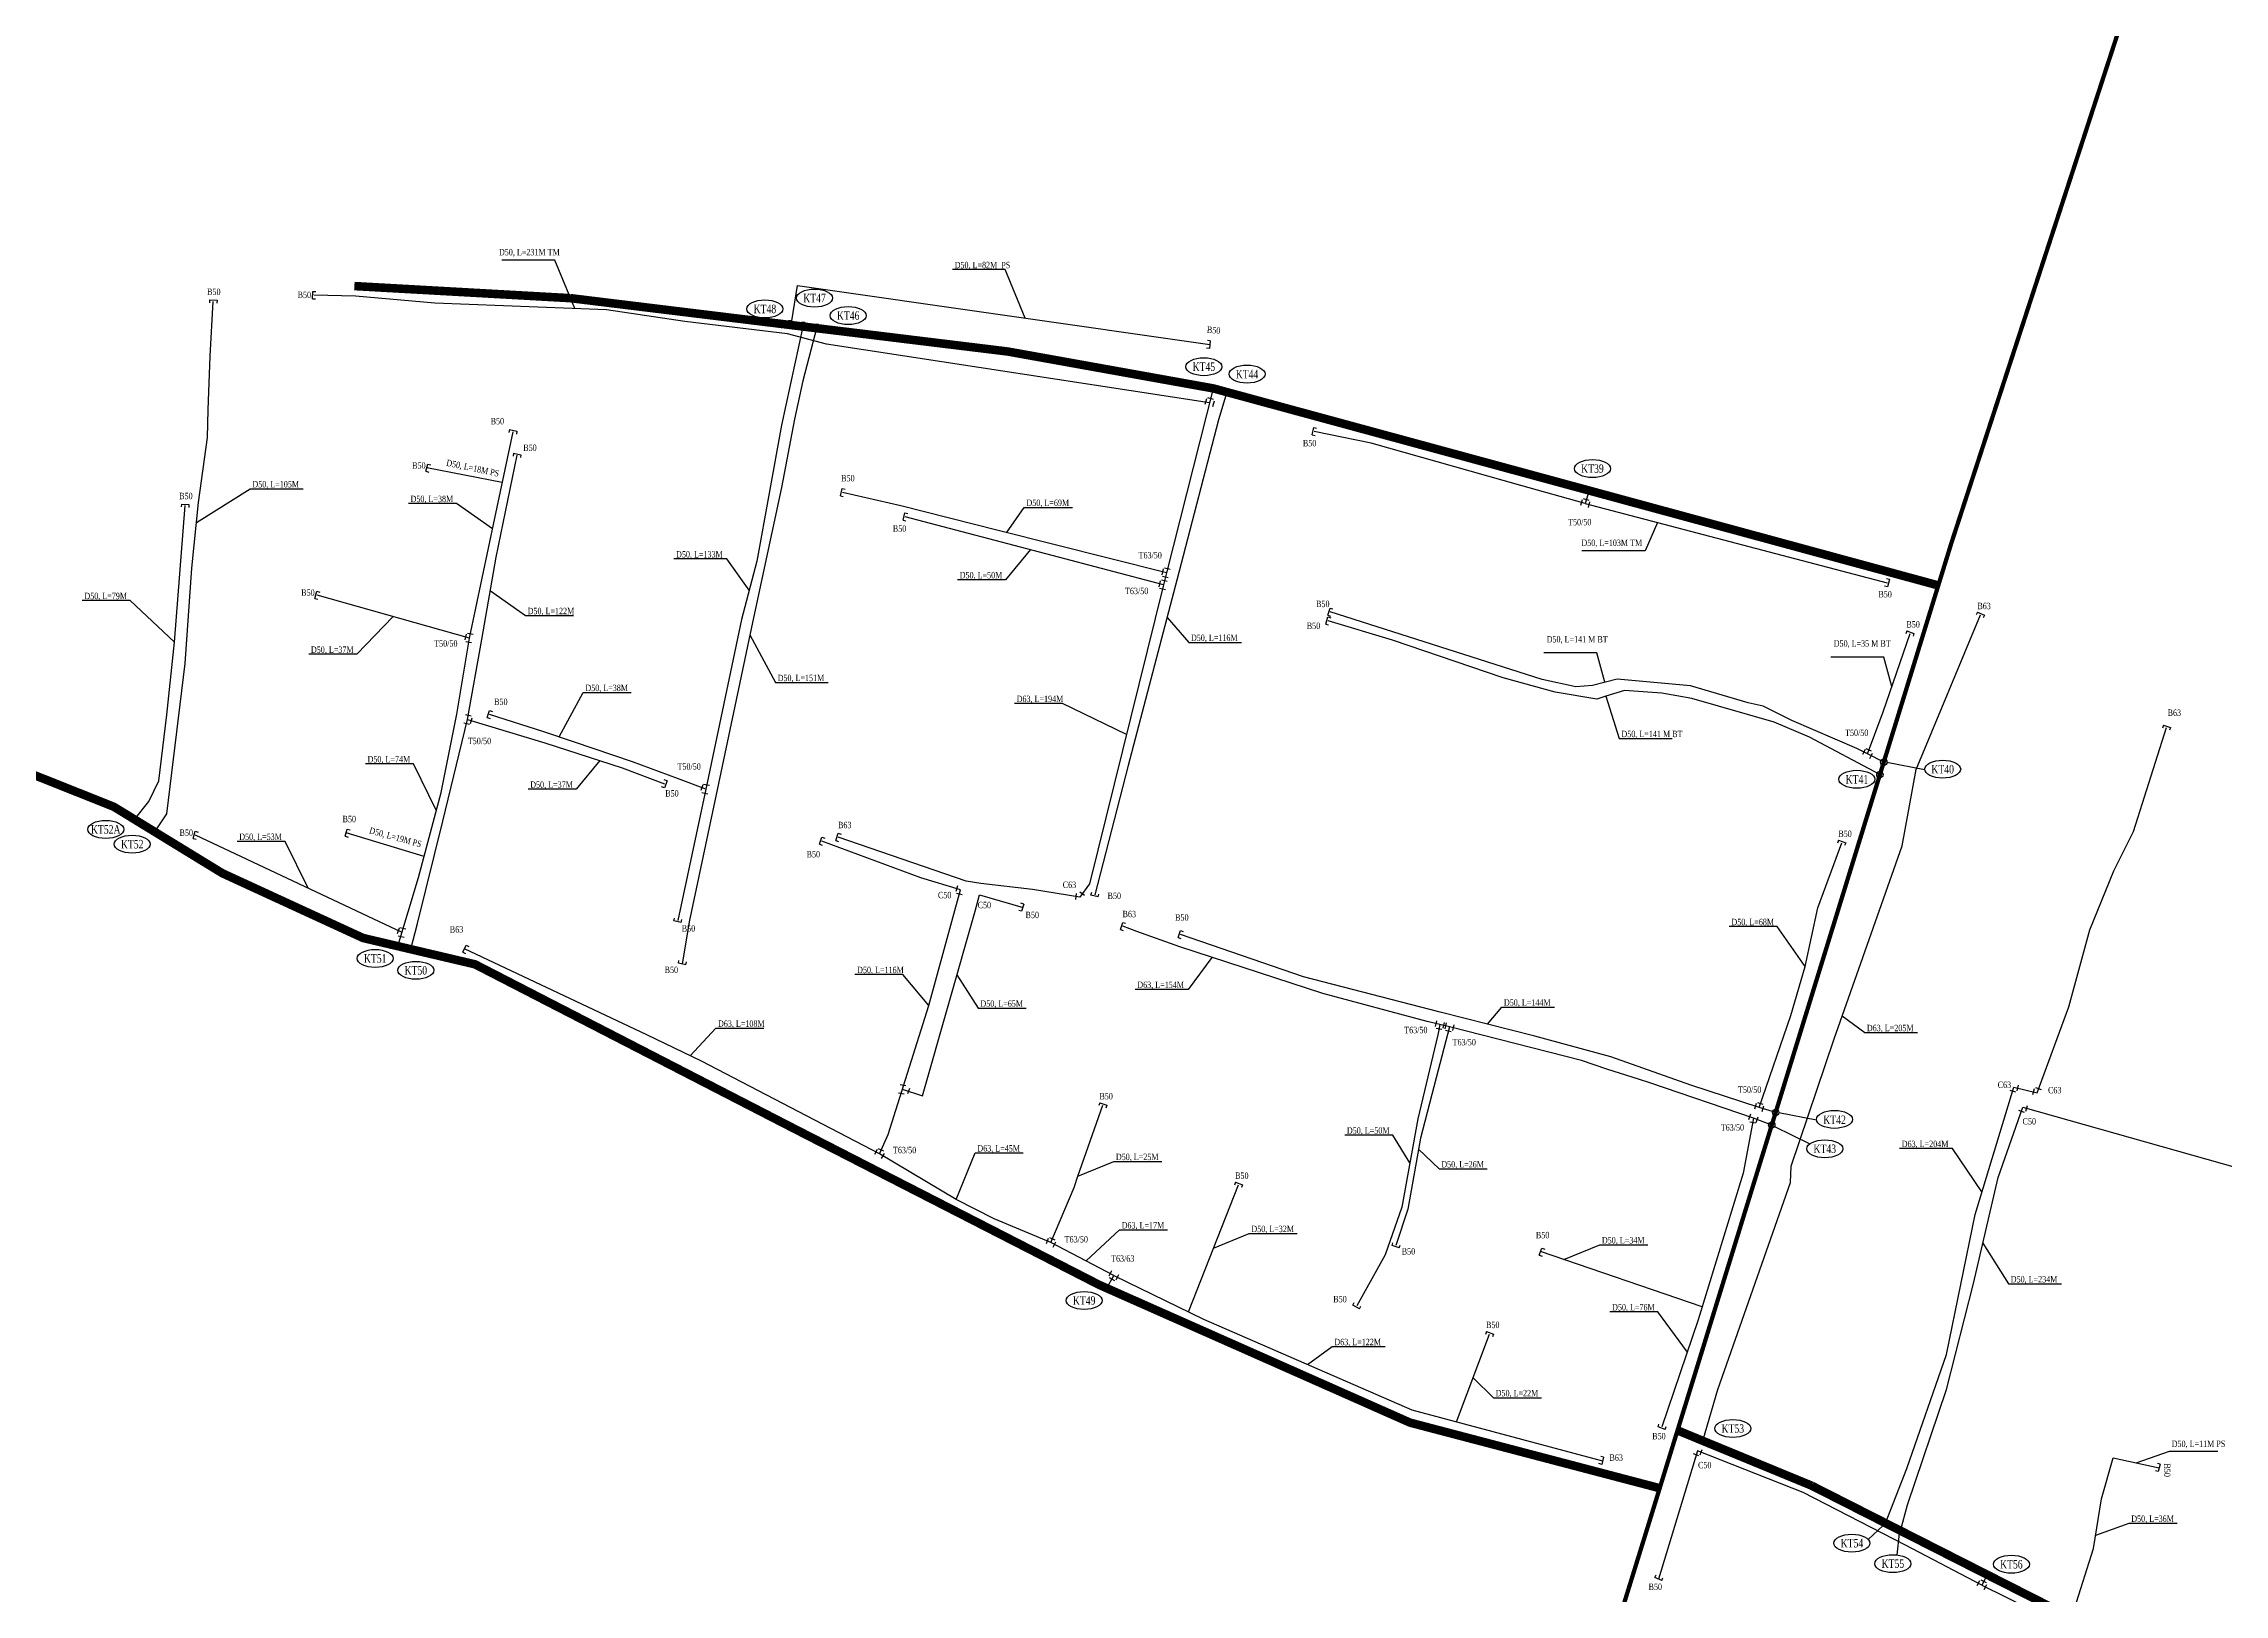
# Model space of a CAD drawing. Extents: x 549410 to 552487, y 2341005 to 2344743.
# Drawn here: x 550336 to 550847, y 2343529 to 2343892 of the extents above; entities that cross this region are included whole.
import ezdxf
from ezdxf.enums import TextEntityAlignment as Align

# ---------------------------------------------------------------- set-up
doc = ezdxf.new("R2010")
doc.units = 0
doc.header["$MEASUREMENT"] = 0
doc.linetypes.add('DASHED', pattern=[0.75, 0.5, -0.25])
for name, color, linetype in [('160', 5, 'DASHED'), ('225', 5, 'DASHED'), ('315', 5, 'DASHED'), ('50', 2, 'Continuous'), ('63', 1, 'Continuous'), ('90', 5, 'DASHED'), ('ten dai khoi thuy', 210, 'Continuous'), ('Text D-L', 7, 'Continuous'), ('Text phu kien', 2, 'Continuous')]:
    doc.layers.add(name, color=color, linetype=linetype)
doc.styles.add('Text', font='vntimeh.shx', dxfattribs={"width": 0.75, "bigfont": 'vn.shx'})
doc.styles.add('TextNode', font='vntimeh1.shx', dxfattribs={"width": 0.7, "bigfont": 'vn.shx'})

# ---------------------------------------------------------------- blocks, each defined once
blk = doc.blocks.new('bit')
at = {"color": 3, "linetype": 'Continuous'}
for points in [[(-0.3, -0.88), (-0.3, 0.88)], [(-0.3, 0.88), (0.39, 0.88)], [(-0.3, -0.88), (0.39, -0.88)]]:
    blk.add_lwpolyline(points, dxfattribs=at)
blk = doc.blocks.new('pt')
at = {"color": 3, "linetype": 'Continuous'}
blk.add_line((0.96, -0.69), (0.96, 0.69), dxfattribs=at)
blk = doc.blocks.new('Daudai')
at = {"layer": 'ten dai khoi thuy', "color": 3}
blk.add_circle((0, 0), 0.75, dxfattribs=at)

msp = doc.modelspace()

# ---------------------------------------------------------------- linework, layer by layer
at = {"layer": '160', "ltscale": 10, "const_width": 2}
for points in [[(550719.1, 2343567.21), (550750.53, 2343554.26)], [(550750.53, 2343554.26), (550813.18, 2343522.47), (550870.21, 2343499.62), (550924.94, 2343479.54), (550978.82, 2343449.85), (550993.6, 2343442.83), (551015.71, 2343436.81), (551040.48, 2343433.27), (551063.59, 2343431.5), (551101.23, 2343429.92), (551185.6, 2343423.61), (551236.26, 2343418.28), (551298.61, 2343422.47), (551387.64, 2343402.42), (551517.97, 2343366.04), (551550.82, 2343353.91), (551572.38, 2343332.04)]]:
    msp.add_lwpolyline(points, dxfattribs=at)
at = {"layer": '225', "ltscale": 10, "const_width": 2}
msp.add_lwpolyline([(550714.93, 2343553.67), (550656.44, 2343569.03), (550583.62, 2343601.31), (550512.49, 2343637.74), (550437.43, 2343676.39), (550411.2, 2343682.56), (550378.24, 2343697.73), (550352.8, 2343713.31), (550018.41, 2343846.44), (549942.84, 2343871.48)], dxfattribs=at)
at = {"layer": '315', "color": 6, "ltscale": 10, "const_width": 1}
msp.add_lwpolyline([(551034.23, 2344742.31), (551035.22, 2344707.64), (551028.55, 2344696.61), (551031.81, 2344612.49), (551037.5, 2344448.91), (551039.08, 2344427.06), (551037.68, 2344409.44), (551032.34, 2344391.13), (551003.22, 2344321.63), (550935.24, 2344170.05), (550883.64, 2344074.56), (550876.18, 2344059.8), (550783.23, 2343775.03), (550713.27, 2343548.31), (550697.22, 2343496.46), (550617.71, 2342998.78)], dxfattribs=at)
at = {"layer": '50'}
for points in [[(550519.78, 2343821.64), (550510.65, 2343824.08), (550486.6, 2343826.95), (550468.24, 2343829.74), (550427.97, 2343831.31), (550409.43, 2343832.9), (550399.69, 2343833.16)], [(550365.27, 2343711.65), (550369.49, 2343746.83), (550371.12, 2343769.16), (550372.65, 2343784.59), (550374.77, 2343799.77), (550374.89, 2343806.32), (550375.39, 2343818.88), (550376.11, 2343831.7)], [(550517.5, 2343825.69), (550514.2, 2343813.09), (550512.22, 2343804.14), (550509.19, 2343788.06), (550502.43, 2343756.49), (550494.16, 2343717.24), (550487.57, 2343686.31)], [(550514.29, 2343826.1), (550509.23, 2343802.71), (550503.42, 2343770.87), (550499.81, 2343757.19), (550491.45, 2343717.45)], [(550609.5, 2343807.95), (550519.78, 2343821.64)], [(550613.55, 2343810.44), (550611.61, 2343803.98), (550602.31, 2343768.17), (550590.42, 2343722.97), (550582.63, 2343692.68)], [(550436.11, 2343752.83), (550442.05, 2343780.89), (550446.32, 2343801.17)], [(550697.49, 2343784.31), (550682.36, 2343788.59), (550647.33, 2343798.51), (550633.99, 2343801.22)], [(550435.67, 2343733.74), (550439.02, 2343752.48), (550442.4, 2343771.74), (550447.26, 2343795.66)], [(550599.38, 2343768.1), (550559.97, 2343778), (550537.14, 2343783.81), (550523.51, 2343786.95)], [(550698.4, 2343787.38), (550697.49, 2343784.31)], [(550361.04, 2343714.55), (550363.39, 2343719.38), (550365.22, 2343734.83), (550367.03, 2343751.84), (550369.51, 2343783.86)], [(550697.49, 2343784.31), (550768.21, 2343765.73)], [(550598.69, 2343765.28), (550572.65, 2343772.2), (550538.19, 2343781.23)], [(550436.11, 2343752.83), (550400.45, 2343762.87)], [(550766.51, 2343720.84), (550750.02, 2343729.63), (550741.71, 2343733.15), (550722.48, 2343738.7), (550715.42, 2343739.91), (550706.71, 2343740.52), (550702.33, 2343739.18), (550700.21, 2343738.48), (550690.44, 2343740.15), (550678.24, 2343743.5), (550652.33, 2343752.36), (550637.23, 2343756.87)], [(550763.58, 2343725.7), (550761.13, 2343726.96), (550745.85, 2343733.54), (550739.17, 2343736.89), (550735.64, 2343737.63), (550722.17, 2343741.62), (550704.96, 2343743.23), (550699.18, 2343741.75), (550695.28, 2343741.43), (550687.41, 2343743.09), (550637.73, 2343758.93)], [(550419.36, 2343680.64), (550424.15, 2343696.72), (550429.53, 2343716.66), (550433.15, 2343735.03), (550436.11, 2343752.83)], [(550763.58, 2343725.7), (550767.28, 2343735.58), (550773.56, 2343753.91)], [(550422.39, 2343679.93), (550423.94, 2343685.98), (550429.85, 2343709.95), (550435.67, 2343733.74)], [(550435.67, 2343733.74), (550453.78, 2343728.27), (550471.91, 2343722.46), (550481.81, 2343718.68)], [(550491.45, 2343717.45), (550484.87, 2343719.89), (550474.28, 2343723.86), (550460.7, 2343728.46), (550453.55, 2343730.88), (550440.85, 2343734.94)], [(550767.41, 2343723.74), (550763.58, 2343725.7)], [(550491.45, 2343717.45), (550484.92, 2343686.68)], [(550357.69, 2343710.31), (550361.04, 2343714.55)], [(550362.44, 2343707.4), (550365.27, 2343711.65)], [(550551.16, 2343693.83), (550541.83, 2343696.66), (550518.67, 2343705.23)], [(550738.23, 2343642.84), (550745.63, 2343664.41), (550748.98, 2343675.87), (550751.96, 2343689.66), (550757.56, 2343704.87)], [(550532.16, 2343631.99), (550534.16, 2343636.56), (550543.7, 2343666.78), (550551.16, 2343693.83)], [(550487.57, 2343686.31), (550485.93, 2343676.44)], [(550738.23, 2343642.84), (550722.23, 2343648.11), (550703.44, 2343654.69), (550685.65, 2343659.55), (550663.47, 2343665.18), (550631.52, 2343673.48), (550602.66, 2343683.41)], [(550663.39, 2343662.3), (550662.98, 2343659.85), (550658.26, 2343640.19), (550654.53, 2343619.53), (550650.64, 2343608.33), (550643.96, 2343596.38)], [(550665.69, 2343661.76), (550662.53, 2343649.81), (550658.93, 2343635.7), (550655.95, 2343619.07), (550653.15, 2343610.5)], [(550572.33, 2343611.19), (550577.73, 2343624.1), (550578.66, 2343626.75), (550584.52, 2343643.38)], [(550736.88, 2343640.32), (550734.44, 2343627.46), (550723.95, 2343593.08), (550715.46, 2343568.01)], [(550742.09, 2343641.7), (550738.23, 2343642.84)], [(550771.32, 2343543.71), (550773, 2343549.75), (550782.12, 2343576.78), (550788.46, 2343601.62), (550794.2, 2343626.44), (550799.96, 2343642.91)], [(550799.96, 2343642.91), (550925.73, 2343607.4)], [(550604.51, 2343595.01), (550616.29, 2343624.76)], [(550724.89, 2343596.15), (550687.04, 2343609.09)], [(550723.75, 2343562.46), (550714.62, 2343532.39)], [(550790.4, 2343530.95), (550772.52, 2343540.34), (550748.54, 2343552.65), (550723.75, 2343562.46)], [(550812.11, 2343525.47), (550816.53, 2343539.54), (550818.44, 2343551.21), (550821.18, 2343560.78)], [(550791.66, 2343533.39), (550790.4, 2343530.95)], [(550790.4, 2343530.95), (550812.69, 2343519.96), (550849.53, 2343505.07), (550889.8, 2343490.3)]]:
    msp.add_lwpolyline(points, dxfattribs=at)
at = {"layer": '50', "color": 1}
for points in [[(550511.61, 2343827.14), (550512.96, 2343835.44), (550609.57, 2343821.56)], [(550443.81, 2343789.26), (550426.15, 2343792.73)], [(550420.32, 2343683.87), (550371.95, 2343706.63)], [(550425.48, 2343701.65), (550407.26, 2343707.23)], [(550537.49, 2343647.12), (550542.25, 2343645.57), (550554.55, 2343688.85), (550555.57, 2343692.64), (550565.8, 2343689.68)], [(550667.33, 2343569.2), (550675.07, 2343589.79)], [(550821.18, 2343560.78), (550831.93, 2343558.43)]]:
    msp.add_lwpolyline(points, dxfattribs=at)
at = {"layer": '63', "color": 6}
for points in [[(550610.35, 2343811.31), (550599.38, 2343768.1)], [(550599.38, 2343768.1), (550598.69, 2343765.28)], [(550598.69, 2343765.28), (550581.35, 2343695.25), (550579.1, 2343692.14)], [(550725.06, 2343564.8), (550728.58, 2343576.82), (550745.6, 2343625.29), (550745.72, 2343629.08), (550755.76, 2343658.95), (550771.7, 2343704.19), (550775.03, 2343722.04), (550790.05, 2343758.26)], [(550803.37, 2343646.29), (550810.73, 2343666.4), (550815.68, 2343684.47), (550821.34, 2343698.31), (550825.87, 2343707.53), (550833.65, 2343731.85)], [(550579.1, 2343692.14), (550567.98, 2343693.9), (550555.89, 2343695.31), (550552.45, 2343695.87), (550522.5, 2343706.16)], [(550663.39, 2343662.3), (550660.45, 2343663), (550636.05, 2343669.52), (550602.48, 2343680.49), (550592.43, 2343684.07), (550589.16, 2343685.3), (550589.16, 2343685.3), (550589.16, 2343685.3), (550589.16, 2343685.3)], [(550532.16, 2343631.99), (550490.47, 2343653.71), (550477.66, 2343659.85), (550434.94, 2343680.06)], [(550665.69, 2343661.76), (550663.39, 2343662.3)], [(550736.88, 2343640.32), (550712.6, 2343648.64), (550710.21, 2343649.44), (550702.56, 2343651.83), (550696.63, 2343653.85), (550665.69, 2343661.76)], [(550767.85, 2343545.47), (550772.78, 2343558.28), (550782.11, 2343584.97), (550788.8, 2343617.78), (550797.86, 2343647.64)], [(550797.86, 2343647.64), (550803.37, 2343646.29)], [(550741.18, 2343638.75), (550736.88, 2343640.32)], [(550572.33, 2343611.19), (550559.06, 2343616.81), (550550.13, 2343621.31), (550532.16, 2343631.99)], [(550587.04, 2343603.53), (550572.33, 2343611.19)], [(550585.43, 2343600.5), (550587.04, 2343603.53)], [(550587.04, 2343603.53), (550608.06, 2343593.28), (550656.83, 2343571.99), (550701.56, 2343560.1)]]:
    msp.add_lwpolyline(points, dxfattribs=at)
at = {"layer": '90', "ltscale": 10, "const_width": 2}
for points in [[(550459.78, 2343832.45), (550409.16, 2343835.28)], [(550780.1, 2343765.18), (550610.35, 2343811.31), (550562.22, 2343819.95), (550459.78, 2343832.45)]]:
    msp.add_lwpolyline(points, dxfattribs=at)
at = {"layer": 'ten dai khoi thuy', "color": 3, "linetype": 'ByBlock'}
for points in [[(550768.16, 2343723.74), (550776.99, 2343722.04)], [(550742.84, 2343641.7), (550751.68, 2343640)], [(550741.83, 2343638.38), (550750.06, 2343634.33)], [(550767.3, 2343544.96), (550763.78, 2343541.67)], [(550771.03, 2343543.02), (550770.47, 2343538.04)]]:
    msp.add_lwpolyline(points, dxfattribs=at)
for centre in [(550516.95, 2343832.47), (550505.33, 2343829.93), (550524.83, 2343828.37), (550608.15, 2343816.39), (550618.26, 2343814.66), (550699.17, 2343792.53), (550761.12, 2343719.74), (550781.21, 2343722.11), (550350.92, 2343708), (550357.12, 2343704.54), (550414.04, 2343677.77), (550423.55, 2343674.99), (550755.89, 2343640.07), (550753.59, 2343633.18), (550580.11, 2343597.64), (550732.05, 2343567.66), (550759.95, 2343540.79), (550769.55, 2343535.99), (550797.3, 2343535.86)]:
    msp.add_ellipse(centre, major_axis=(-4.22, 0), ratio=0.497929, dxfattribs=at)
at = {"layer": 'Text D-L', "color": 9}
for points in [[(550460.78, 2343830.03), (550456.11, 2343841.38), (550443.73, 2343841.38)], [(550566.3, 2343827.78), (550561.64, 2343839.13), (550549.26, 2343839.13)], [(550372.18, 2343779.87), (550384.77, 2343787.78), (550397.14, 2343787.78)], [(550441.53, 2343778.44), (550433.07, 2343784.34), (550421.82, 2343784.34)], [(550561.95, 2343777.51), (550566.09, 2343783.44), (550577.34, 2343783.44)], [(550714.38, 2343779.87), (550711.49, 2343773.27), (550696.65, 2343773.27)], [(550567.52, 2343773.54), (550561.7, 2343766.49), (550550.45, 2343766.49)], [(550501.61, 2343764.03), (550496.38, 2343771.36), (550484.01, 2343771.36)], [(550367.03, 2343751.84), (550356.67, 2343761.61), (550345.42, 2343761.61)], [(550441.02, 2343763.9), (550449.24, 2343758.08), (550460.49, 2343758.08)], [(550418.28, 2343757.85), (550409.73, 2343749.03), (550398.48, 2343749.03)], [(550599.54, 2343757.62), (550604.62, 2343751.82), (550617, 2343751.82)], [(550501.81, 2343753.58), (550507.8, 2343742.4), (550520.18, 2343742.4)], [(550702.07, 2343742.49), (550700.17, 2343749.33), (550687.8, 2343749.33)], [(550769.31, 2343741.51), (550767.41, 2343748.35), (550755.03, 2343748.35)], [(550457.12, 2343729.67), (550462.77, 2343740.07), (550474.02, 2343740.07)], [(550590.02, 2343730.27), (550575.04, 2343737.5), (550563.79, 2343737.5)], [(550702.33, 2343739.18), (550705.46, 2343729.28), (550717.84, 2343729.28)], [(550428.37, 2343712.37), (550423, 2343723.35), (550411.75, 2343723.35)], [(550466.69, 2343724.13), (550461.1, 2343717.41), (550449.85, 2343717.41)], [(550398.31, 2343694.23), (550392.94, 2343705.2), (550381.69, 2343705.2)], [(550748.98, 2343675.87), (550742.47, 2343685.23), (550731.22, 2343685.23)], [(550610.02, 2343678.02), (550604.44, 2343670.52), (550592.06, 2343670.52)], [(550543.7, 2343666.78), (550537.67, 2343674), (550526.42, 2343674)], [(550550.32, 2343673.96), (550555.3, 2343666.13), (550566.55, 2343666.13)], [(550674.56, 2343662.36), (550677.93, 2343666.37), (550690.3, 2343666.37)], [(550487.8, 2343654.99), (550493.83, 2343661.42), (550505.08, 2343661.42)], [(550757.63, 2343664.29), (550762.95, 2343660.4), (550775.32, 2343660.4)], [(550656.4, 2343629.86), (550652.4, 2343636.4), (550641.15, 2343636.4)], [(550550.13, 2343621.31), (550554.59, 2343632.21), (550565.84, 2343632.21)], [(550578.66, 2343626.75), (550587.04, 2343630.2), (550598.29, 2343630.2)], [(550658.46, 2343633.09), (550663.26, 2343628.47), (550674.51, 2343628.47)], [(550790.41, 2343623.11), (550783.5, 2343633.24), (550771.12, 2343633.24)], [(550580.55, 2343606.91), (550588.38, 2343614.18), (550599.63, 2343614.18)], [(550610.4, 2343609.88), (550618.78, 2343613.33), (550630.03, 2343613.33)], [(550692.49, 2343607.23), (550700.88, 2343610.67), (550712.13, 2343610.67)], [(550790.65, 2343611.09), (550796.65, 2343601.54), (550809.02, 2343601.54)], [(550721.4, 2343585.55), (550714.52, 2343594.98), (550703.27, 2343594.98)], [(550632.44, 2343582.64), (550638.21, 2343586.84), (550650.58, 2343586.84)], [(550671.2, 2343579.5), (550676, 2343574.87), (550687.25, 2343574.87)], [(550826.55, 2343559.6), (550834.38, 2343562.35), (550845.63, 2343562.35)], [(550817.05, 2343542.7), (550824.88, 2343545.45), (550836.13, 2343545.45)]]:
    msp.add_lwpolyline(points, dxfattribs=at)

# ---------------------------------------------------------------- block references
at = {"layer": '50'}
for name, p, rotation in [('bit', (550399.69, 2343833.16), 358.4942316252885), ('bit', (550376.11, 2343831.7), 266.7751350083797), ('bit', (550609.27, 2343821.59), 174.5162164716029), ('pt', (550609.5, 2343807.95), 164.1897818520066), ('pt', (550609.5, 2343807.95), 73.46567556391705), ('pt', (550609.5, 2343807.95), 345.2837847622277), ('bit', (550446.32, 2343801.17), 258.1008677060034), ('bit', (550633.99, 2343801.22), 348.5339093250618), ('bit', (550426.44, 2343792.65), 344.2697644187226), ('bit', (550447.26, 2343795.66), 258.5072520427202), ('bit', (550523.51, 2343786.95), 347.0265715690586), ('bit', (550369.51, 2343783.86), 265.5675817182977), ('bit', (550538.19, 2343781.23), 345.317221823266), ('pt', (550697.49, 2343784.31), 164.1897818520066), ('pt', (550697.49, 2343784.31), 73.46567556391705), ('pt', (550697.49, 2343784.31), 345.2837847622277), ('pt', (550599.38, 2343768.1), 165.8895995737414), ('pt', (550599.38, 2343768.1), 256.0922204885064), ('pt', (550599.38, 2343768.1), 75.75565050107443), ('bit', (550768.21, 2343765.73), 165.2839367935077), ('bit', (550400.45, 2343762.87), 344.2697644187226), ('pt', (550598.69, 2343765.28), 165.1324077052925), ('pt', (550598.69, 2343765.28), 256.0922204885064), ('pt', (550598.69, 2343765.28), 76.09237254014698), ('bit', (550637.23, 2343756.87), 343.3456501437574), ('bit', (550637.73, 2343758.93), 342.3172774468095), ('bit', (550790.05, 2343758.26), 247.4791202303516), ('pt', (550436.11, 2343752.83), 164.2699164798851), ('pt', (550436.11, 2343752.83), 260.5606599143504), ('pt', (550436.11, 2343752.83), 78.05804614156081), ('bit', (550773.56, 2343753.91), 251.0801402046589), ('bit', (550440.85, 2343734.94), 342.2552152324799), ('pt', (550435.67, 2343733.74), 256.2490716912319), ('pt', (550435.67, 2343733.74), 79.88304626896732), ('pt', (550435.67, 2343733.74), 343.2017639351901), ('bit', (550833.65, 2343731.85), 252.2573268137646), ('pt', (550763.58, 2343725.7), 152.8261650072128), ('pt', (550763.58, 2343725.7), 69.50665804570133), ('pt', (550763.58, 2343725.7), 332.8260129809829), ('bit', (550481.81, 2343718.68), 159.1244596359998), ('pt', (550491.45, 2343717.45), 159.6489078807146), ('pt', (550491.45, 2343717.45), 258.0321238573753), ('pt', (550491.45, 2343717.45), 78.11033947843008), ('bit', (550371.95, 2343706.63), 344.2697644187226), ('bit', (550407.54, 2343707.15), 344.2697644187226), ('bit', (550518.67, 2343705.23), 339.6929875306826), ('bit', (550522.5, 2343706.16), 341.0310586968438), ('bit', (550757.56, 2343704.87), 249.7697972349274), ('pt', (550551.16, 2343693.83), 163.1641184673219), ('pt', (550551.16, 2343693.83), 254.5884893629166), ('bit', (550565.42, 2343689.76), 163.814031047866), ('pt', (550579.1, 2343692.14), 170.9800236478346), ('pt', (550579.1, 2343692.14), 54.21497071254054), ('bit', (550582.63, 2343692.68), 75.57590045318307), ('pt', (550420.32, 2343683.87), 159.6489078807146), ('pt', (550420.32, 2343683.87), 78.11033947843008), ('bit', (550484.92, 2343686.68), 77.97530774048423), ('bit', (550589.16, 2343685.3), 341.0310586968438), ('pt', (550420.32, 2343683.87), 258.0321238573753), ('bit', (550435.21, 2343679.93), 334.5414128964396), ('bit', (550602.66, 2343683.41), 341.0099809407026), ('bit', (550485.98, 2343676.74), 78.0322758940808), ('pt', (550663.39, 2343662.3), 166.7462494371791), ('pt', (550663.39, 2343662.3), 260.5456001352521), ('pt', (550663.39, 2343662.3), 346.7460974057713), ('pt', (550665.69, 2343661.76), 166.7462494371791), ('pt', (550665.69, 2343661.76), 255.205355593979), ('pt', (550665.69, 2343661.76), 345.6638490489132), ('pt', (550537.49, 2343647.12), 258.0321238573753), ('pt', (550537.49, 2343647.12), 78.11033947843008), ('pt', (550539.87, 2343646.34), 159.6489078807146), ('bit', (550584.52, 2343643.38), 250.6009147422713), ('pt', (550738.23, 2343642.84), 71.08384547666988), ('pt', (550797.86, 2343647.64), 253.1272917649), ('pt', (550797.86, 2343647.64), 346.2456500854848), ('pt', (550803.37, 2343646.29), 166.245802120782), ('pt', (550803.37, 2343646.29), 69.89394339830544), ('pt', (550736.88, 2343640.32), 161.0814644872707), ('pt', (550736.88, 2343640.32), 259.2447277094529), ('pt', (550738.23, 2343642.84), 161.7404257196702), ('pt', (550736.88, 2343640.32), 340.0068662631151), ('pt', (550738.23, 2343642.84), 343.5739629507016), ('pt', (550799.96, 2343642.91), 250.7552829076949), ('pt', (550799.96, 2343642.91), 344.1329651965851), ('pt', (550532.16, 2343631.99), 152.4777425865269), ('pt', (550532.16, 2343631.99), 66.43867648994227), ('pt', (550532.16, 2343631.99), 329.2889539593272), ('bit', (550616.29, 2343624.76), 250.6009147422713), ('pt', (550572.33, 2343611.19), 157.0406270891858), ('pt', (550572.33, 2343611.19), 67.29637909884966), ('pt', (550572.33, 2343611.19), 332.4835791771004), ('bit', (550653.15, 2343610.5), 71.91590205124939), ('bit', (550687.32, 2343608.99), 339.1065322049969), ('pt', (550587.04, 2343603.53), 152.4837312246714), ('pt', (550587.04, 2343603.53), 334.0026174282542), ('pt', (550587.04, 2343603.53), 242.0018859641787), ('bit', (550643.96, 2343596.38), 60.79127510317236), ('bit', (550675.07, 2343589.79), 250.6009147422713), ('bit', (550715.46, 2343568.01), 71.30476508049068), ('pt', (550723.75, 2343562.46), 338.6209510612329), ('bit', (550701.27, 2343560.18), 165.0048843614676), ('pt', (550723.75, 2343562.46), 247.9841313292443), ('bit', (550831.64, 2343558.51), 164.0089581193922), ('bit', (550714.73, 2343532.67), 67.98428335454417), ('pt', (550790.4, 2343530.95), 152.291004002819), ('pt', (550790.4, 2343530.95), 62.91980544708395), ('pt', (550790.4, 2343530.95), 333.7481381453646)]:
    msp.add_blockref(name, p, dxfattribs=dict(at, rotation=rotation))
at = {"layer": 'ten dai khoi thuy'}
for p in [(550511.24, 2343826.49), (550514.29, 2343826.1), (550517.5, 2343825.69), (550610.35, 2343811.31), (550613.55, 2343810.44), (550698.4, 2343787.38), (550766.51, 2343720.84), (550767.41, 2343723.74), (550357.69, 2343710.31), (550362.44, 2343707.4), (550419.36, 2343680.64), (550422.39, 2343679.93), (550741.18, 2343638.75), (550742.09, 2343641.7), (550585.43, 2343600.5), (550725.06, 2343564.8), (550767.85, 2343545.47), (550771.32, 2343543.71), (550791.66, 2343533.39)]:
    msp.add_blockref('Daudai', p, dxfattribs=at)

# ---------------------------------------------------------------- texts
at = {"layer": 'ten dai khoi thuy', "color": 2, "style": 'TextNode', "width": 0.75}
for s, p in [('kt47', (550516.95, 2343832.47)), ('kt48', (550505.33, 2343829.93)), ('kt46', (550524.83, 2343828.37)), ('kt45', (550608.15, 2343816.39)), ('kt44', (550618.26, 2343814.66)), ('kt39', (550699.17, 2343792.53)), ('kt41', (550761.12, 2343719.74)), ('kt40', (550781.21, 2343722.11)), ('kt52A', (550350.92, 2343708)), ('kt52', (550357.12, 2343704.54)), ('kt51', (550414.04, 2343677.77)), ('kt50', (550423.55, 2343674.99)), ('kt42', (550755.89, 2343639.98)), ('kt43', (550753.59, 2343633.18)), ('kt49', (550580.11, 2343597.64)), ('kt53', (550732.05, 2343567.66)), ('kt54', (550759.95, 2343540.79)), ('kt55', (550769.55, 2343535.99)), ('kt56', (550797.3, 2343535.86))]:
    msp.add_text(s, height=2, dxfattribs=at).set_placement(p, align=Align.MIDDLE)
at = {"layer": 'Text D-L', "color": 1, "style": 'Text', "width": 0.75}
for s, p in [('D50, L=231m tm', (550443.03, 2343842.04)), ('D50, L=82m  ps', (550549.76, 2343839.01)), ('D50, L=105m', (550385.27, 2343787.66)), ('D50, L=38m', (550422.32, 2343784.22)), ('D50, L=69m', (550566.59, 2343783.32)), ('D50, L=133m', (550484.51, 2343771.24)), ('D50, L=103m tm', (550696.58, 2343773.95)), ('D50, L=50m', (550550.95, 2343766.37)), ('D50, L=79m', (550345.92, 2343761.49)), ('D50, L=122m', (550449.74, 2343757.96)), ('D50, L=116m', (550605.12, 2343751.7)), ('D50, L=141 m bt', (550688.44, 2343751.34)), ('D50, L=35 m bt', (550755.68, 2343750.37)), ('D50, L=38m', (550463.27, 2343739.95)), ('D50, L=151m', (550508.3, 2343742.28)), ('D63, L=194m', (550564.29, 2343737.38)), ('D50, L=141 m bt', (550705.96, 2343729.16)), ('D50, L=37m', (550450.35, 2343717.29)), ('D50, L=53m', (550382.19, 2343705.08)), ('D50, L=68m', (550731.72, 2343685.11)), ('D50, L=116m', (550526.92, 2343673.88)), ('D63, L=154m', (550592.56, 2343670.4)), ('D50, L=65m', (550555.8, 2343666.01)), ('D50, L=144m', (550678.43, 2343666.25)), ('D63, L=205m', (550763.45, 2343660.28)), ('D50, L=50m', (550641.65, 2343636.28)), ('D63, L=204m', (550771.62, 2343633.12)), ('D50, L=25m', (550587.54, 2343630.08)), ('D50, L=26m', (550663.76, 2343628.35)), ('D50, L=32m', (550619.28, 2343613.21)), ('D50, L=34m', (550701.38, 2343610.55)), ('D50, L=234m', (550797.15, 2343601.42)), ('D50, L=76m', (550703.77, 2343594.86)), ('D50, L=22m', (550676.5, 2343574.75)), ('D50, L=11m ps', (550834.85, 2343562.87)), ('D50, L=36m', (550825.38, 2343545.33))]:
    msp.add_text(s, height=1.5, dxfattribs=at).set_placement(p, align=Align.BOTTOM_LEFT)
for s, rotation, p in [('D50, L=18m ps', 348.1029, (550430.49, 2343792.77)), ('D50, L=19m ps', 344.6463, (550412.41, 2343706.67))]:
    msp.add_text(s, height=1.5, rotation=rotation, dxfattribs=at).set_placement(p, align=Align.BOTTOM_LEFT)
at = {"layer": 'Text D-L', "color": 4, "style": 'Text', "width": 0.75}
for s, p in [('D50, L=37m', (550398.98, 2343748.91)), ('D50, L=74m', (550412.25, 2343723.23)), ('D63, L=108m', (550494.33, 2343661.3)), ('D63, L=45m', (550555.09, 2343632.09)), ('D63, L=17m', (550588.88, 2343614.06)), ('D63, L=122m', (550638.71, 2343586.72))]:
    msp.add_text(s, height=1.5, dxfattribs=at).set_placement(p, align=Align.BOTTOM_LEFT)
at = {"layer": 'Text phu kien', "color": 4, "style": 'Text', "width": 0.75}
for s, p in [('B50', (550376.24, 2343833.94)), ('B50', (550397.44, 2343833.22)), ('B50', (550442.66, 2343803.65)), ('B50', (550450.29, 2343797.41)), ('B50', (550632.92, 2343798.49)), ('B50', (550424.27, 2343793.26)), ('B50', (550524.76, 2343790.28)), ('B50', (550369.69, 2343786.11)), ('B50', (550536.87, 2343778.48)), ('T50/50', (550696.2, 2343779.99)), ('T63/50', (550595.58, 2343772.24)), ('B50', (550398.28, 2343763.48)), ('T63/50', (550592.4, 2343763.86)), ('B50', (550636.01, 2343760.82)), ('B50', (550767.73, 2343763.1)), ('B50', (550633.83, 2343755.69)), ('B50', (550774.29, 2343756.04)), ('B63', (550790.91, 2343760.34)), ('T50/50', (550430.59, 2343751.57)), ('B50', (550443.47, 2343737.9)), ('B63', (550835.48, 2343735.34)), ('T50/50', (550761.07, 2343730.65)), ('T50/50', (550438.47, 2343728.72)), ('T50/50', (550487.58, 2343722.72)), ('B50', (550483.54, 2343716.45)), ('B50', (550407.97, 2343710.43)), ('B50', (550369.78, 2343707.24)), ('B63', (550524.03, 2343709.03)), ('B50', (550758.34, 2343706.98)), ('B50', (550516.67, 2343702.19)), ('C63', (550576.66, 2343695.03)), ('C50', (550547.43, 2343692.62)), ('C50', (550556.73, 2343690.29)), ('B50', (550587.17, 2343692.45)), ('B63', (550433.09, 2343684.58)), ('B50', (550487.42, 2343684.81)), ('B50', (550567.95, 2343687.96)), ('B63', (550590.68, 2343688.18)), ('B50', (550602.99, 2343687.38)), ('B50', (550483.41, 2343675.1)), ('T63/50', (550657.8, 2343661.01)), ('T63/50', (550669.14, 2343658.16)), ('B50', (550585.26, 2343645.5)), ('T50/50', (550735.99, 2343647.04)), ('C63', (550795.67, 2343648.18)), ('C63', (550807.46, 2343646.92)), ('T63/50', (550731.96, 2343638.19)), ('C50', (550801.5, 2343639.62)), ('T63/50', (550538.04, 2343632.89)), ('B50', (550617.04, 2343626.88)), ('B50', (550687.5, 2343612.97)), ('T63/50', (550578.26, 2343611.98)), ('T63/63', (550589.15, 2343607.5)), ('B50', (550656.07, 2343609.15)), ('B50', (550640.03, 2343597.97)), ('B50', (550675.82, 2343591.92)), ('B50', (550714.74, 2343565.87)), ('B63', (550704.73, 2343560.83)), ('C50', (550725.48, 2343559.09)), ('B50', (550713.89, 2343530.58))]:
    msp.add_text(s, height=1.5, dxfattribs=at).set_placement(p, align=Align.MIDDLE_CENTER)
for rotation, p in [(355.163, (550610.44, 2343824.96)), (270, (550833.8, 2343557.89))]:
    msp.add_text('B50', height=1.5, rotation=rotation, dxfattribs=at).set_placement(p, align=Align.MIDDLE_CENTER)

doc.saveas('drawing.dxf')
